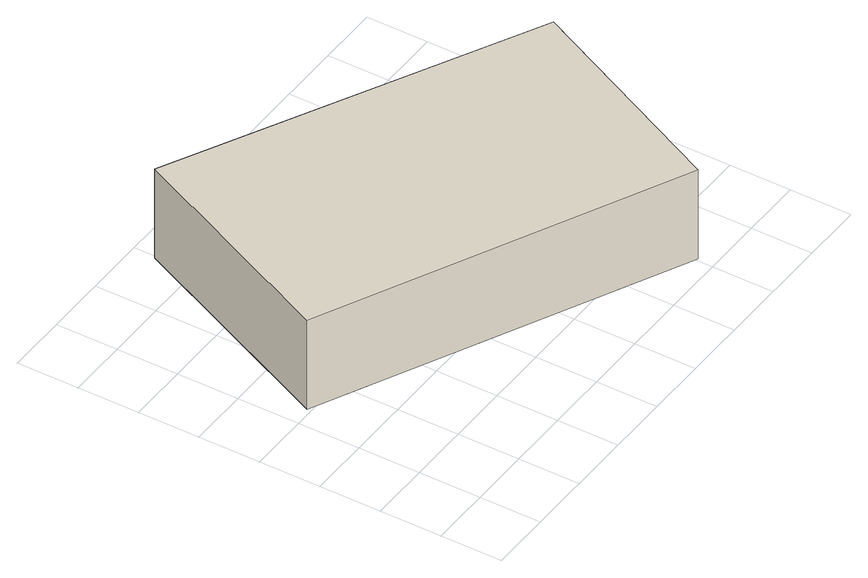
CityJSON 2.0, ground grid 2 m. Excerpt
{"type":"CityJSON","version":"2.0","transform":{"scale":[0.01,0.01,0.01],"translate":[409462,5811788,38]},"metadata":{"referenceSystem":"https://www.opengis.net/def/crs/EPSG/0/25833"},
"CityObjects":{
"building1":{"type":"Building","attributes":{"Gemeindeschluessel":"11000009","BezugspunktDach":"2200","function":"31001_2520","measuredHeight":3.2,"storeysAboveGround":1},"address":[{"country":"Germany","locality":"Berlin","thoroughfareNumber":"801","thoroughfareName":"Fürstenwalder Damm"}],"geometry":[{"type":"Solid","lod":"1","boundaries":[[[[0,1,2,3]],[[4,5,6,7]],[[4,7,3,2]],[[5,4,2,1]],[[6,5,1,0]],[[7,6,0,3]]]]}]}
},
"vertices":[
[1209,54,340],[1537,743,340],[395,1329,340],[67,614,340],[395,1329,20],[1537,743,20],[1209,54,20],[67,614,20]
]}
